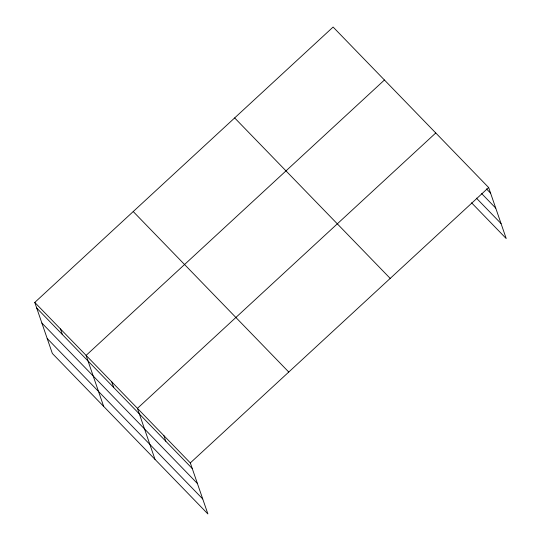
<?xml version="1.0" encoding="UTF-8"?>
<svg xmlns="http://www.w3.org/2000/svg" width="541" height="541" viewBox="0 0 541 541"><rect width="100%" height="100%" fill="white"/><g stroke="black" fill="none" stroke-linecap="round" stroke-linejoin="round"><path stroke-width="0.81" d="M34.78 302.433L190.317 462.913L207.893 513.95L52.349 353.469L34.78 302.433L333.107 27.05L488.651 187.531L506.22 238.567L471.556 202.794M384.435 80.007L86.107 355.396L103.676 406.433M435.769 132.964L137.434 408.354L155.01 459.39M190.317 462.913L488.651 187.531M486.474 188.904L490.586 193.144M481.646 193.583L495.745 208.129M476.384 198.114L501.061 223.575M234.659 117.924L390.203 278.405M133.228 211.558L288.766 372.039M36.714 308.052L192.251 468.533M41.873 323.038L197.411 483.519M47.189 338.483L202.733 498.964M163.876 435.633L165.81 441.246M111.771 381.872L113.705 387.491M60.443 328.914L62.377 334.534"/></g></svg>
